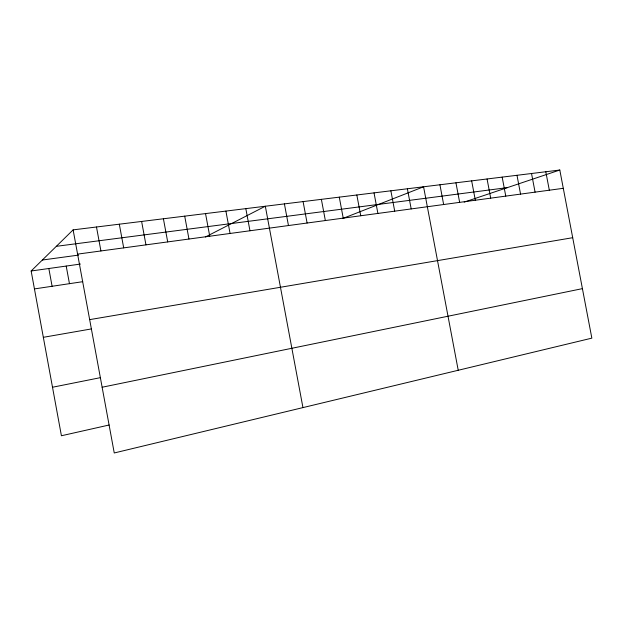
<?xml version="1.0" encoding="UTF-8"?>
<svg xmlns="http://www.w3.org/2000/svg" width="623" height="623" viewBox="0 0 623 623"><rect width="100%" height="100%" fill="white"/><g stroke="black" fill="none" stroke-linecap="round" stroke-linejoin="round"><path stroke-width="0.93" d="M109.142 425.003L61.42 435.757L31.15 270.997L73.117 229.871L559.804 170.032L591.85 338.141L114.25 452.968L73.117 229.871M205.395 236.989L265.328 206.236L302.949 407.598M342.829 218.455L423.57 186.783L458.224 370.264M464.174 202.125L559.804 170.032M102.133 387.233L582.412 288.636M52.511 387.241L100.412 377.655M43.337 337.316L91.425 328.921M89.665 319.63L572.701 237.698M34.444 288.916L82.719 281.689M31.15 270.997L80.445 264.059M77.595 254.122L563.293 188.317M42.348 260.025L78.553 255.103M56.327 246.319L507.402 187.624M545.803 171.761L549.315 190.21M531.528 173.513L535.079 192.141M516.989 175.297L520.563 194.111M502.169 177.119L505.775 196.113M487.061 178.98L490.698 198.153M471.658 180.872L475.326 200.24M455.943 182.804L459.649 202.358M439.924 184.774L443.654 204.531M407.38 188.777L411.188 208.923M390.87 190.802L394.709 211.158M374.026 192.873L377.896 213.44M356.831 194.991L360.74 215.76M339.286 197.148L343.226 218.136M321.375 199.344L325.354 220.558M303.089 201.595L307.1 223.026M284.407 203.892L288.465 225.549M245.828 208.635L249.963 230.767M225.908 211.088L230.074 233.461M205.535 213.588L209.749 236.218M184.712 216.15L188.964 239.03M163.405 218.766L167.704 241.911M141.616 221.445L145.953 244.855M119.312 224.187L123.697 247.876M96.487 226.998L100.918 250.96M66.209 266.068L69.457 283.675M48.835 268.505L52.098 286.276"/></g></svg>
